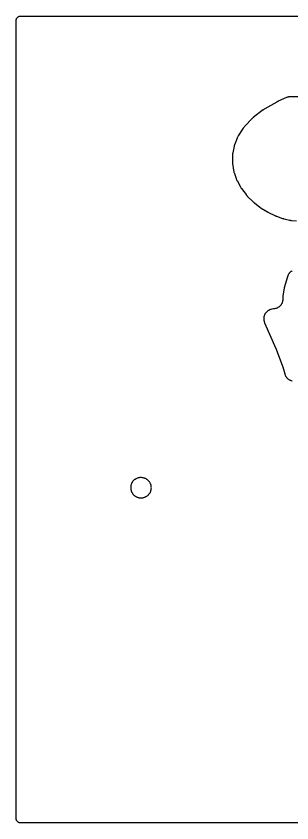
# Model space of a CAD drawing. Header units: millimetres. Extents: x 0 to 300, y 0 to 300.
# Drawn here: x -0.1 to 102.4, y -0.1 to 300.1 of the extents above; entities that cross this region are included whole.
import ezdxf

# ---------------------------------------------------------------- set-up
doc = ezdxf.new("R2010")
doc.units = ezdxf.units.MM
doc.layers.add('CUT', color=7, linetype='CONTINUOUS')

msp = doc.modelspace()

# ---------------------------------------------------------------- linework, layer by layer
at = {"layer": 'CUT'}
for points in [[(298.5107, -0.15), (1.4893, -0.15), (1.2934, -0.1404), (1.1382, -0.1174), (0.9861, -0.0793), (0.8384, -0.0264), (0.6967, 0.0406), (0.5622, 0.1213), (0.4362, 0.2147), (0.32, 0.32), (0.2147, 0.4362), (0.1213, 0.5622), (0.0406, 0.6967), (-0.0264, 0.8384), (-0.0793, 0.9861), (-0.1174, 1.1382), (-0.1404, 1.2934), (-0.15, 1.4893), (-0.15, 298.5107), (-0.1404, 298.7066), (-0.1174, 298.8618), (-0.0793, 299.0139), (-0.0264, 299.1616), (0.0406, 299.3033), (0.1213, 299.4378), (0.2147, 299.5638), (0.32, 299.68), (0.4362, 299.7853), (0.5622, 299.8787), (0.6967, 299.9594), (0.8384, 300.0264), (0.9861, 300.0793), (1.1382, 300.1174), (1.2934, 300.1404), (1.4893, 300.15), (298.5107, 300.15)], [(107.0099, 270.15), (102.0704, 270.15), (101.9879, 270.1479), (101.6612, 270.131), (101.497, 270.114), (101.304, 270.0839), (101.1425, 270.0501), (100.9537, 270.0002), (100.7965, 269.9499), (100.4906, 269.8344), (100.4142, 269.8032), (97.3059, 268.442), (97.2669, 268.4243), (97.0771, 268.335), (97.0006, 268.2965), (96.8158, 268.1972), (96.7784, 268.1765), (92.3576, 265.6467), (92.3134, 265.6205), (92.0989, 265.4884), (92.0132, 265.4317), (91.8076, 265.2862), (91.7662, 265.2558), (88.139, 262.5084), (88.0887, 262.4687), (87.8926, 262.3074), (87.797, 262.2221), (87.6144, 262.0457), (87.5693, 262.0003), (84.862, 259.1656), (84.8101, 259.1085), (84.6096, 258.8772), (84.5142, 258.7558), (84.337, 258.5064), (84.2939, 258.4424), (82.4479, 255.5582), (82.4085, 255.4933), (82.2584, 255.2323), (82.189, 255.0972), (82.0644, 254.8232), (82.0346, 254.7534), (81.1354, 252.4986), (81.1109, 252.4329), (81.0193, 252.1703), (80.979, 252.036), (80.9107, 251.7664), (80.895, 251.6981), (80.3976, 249.2942), (80.3841, 249.2207), (80.3377, 248.9283), (80.3212, 248.7798), (80.3023, 248.4843), (80.2993, 248.4097), (80.2586, 246.0555), (80.2589, 245.9878), (80.2656, 245.7194), (80.2747, 245.5843), (80.3041, 245.3174), (80.313, 245.2503), (80.6858, 242.8172), (80.6979, 242.748), (80.7522, 242.4749), (80.7855, 242.3385), (80.8634, 242.0713), (80.8846, 242.0043), (81.6777, 239.6709), (81.6998, 239.6099), (81.7924, 239.3698), (81.844, 239.2507), (81.9558, 239.0189), (81.9852, 238.961), (83.2434, 236.6017), (83.273, 236.5486), (83.3944, 236.3404), (83.4596, 236.2378), (83.5964, 236.0394), (83.6318, 235.99), (85.3343, 233.7124), (85.3708, 233.6654), (85.5189, 233.4819), (85.597, 233.3922), (85.7583, 233.2202), (85.7998, 233.1776), (87.9517, 231.0478), (87.9863, 231.0146), (88.1582, 230.8543), (88.2303, 230.7911), (88.4115, 230.6414), (88.4489, 230.6115), (90.5148, 229.007), (90.5504, 228.9801), (90.7267, 228.8509), (90.8001, 228.8002), (90.9833, 228.681), (91.021, 228.6572), (93.2675, 227.2834), (93.3022, 227.2628), (93.4739, 227.1637), (93.5449, 227.125), (93.7213, 227.0347), (93.7575, 227.0168), (96.0793, 225.9015), (96.0794, 225.9014), (96.1172, 225.8839), (96.2104, 225.842), (96.3033, 225.8003), (96.3034, 225.8003), (96.3036, 225.8002), (96.3804, 225.7681), (96.5704, 225.6945), (96.6093, 225.68), (96.6095, 225.6799), (98.8663, 224.8722), (98.9099, 224.8573), (99.1248, 224.7873), (99.2132, 224.7612), (99.4317, 224.7037), (99.4764, 224.6927), (101.5552, 224.2093), (101.6053, 224.1985), (101.8517, 224.1494), (101.9528, 224.1326), (102.2019, 224.0995), (102.2528, 224.0935), (104.0908, 223.9085)], [(102.4666, 205.3209), (102.3324, 205.2442), (102.1781, 205.1458), (102.0518, 205.0565), (101.9077, 204.9437), (101.7907, 204.8426), (101.6581, 204.7165), (101.5514, 204.6046), (101.4317, 204.4662), (101.3363, 204.3445), (101.2304, 204.1952), (101.1472, 204.0649), (101.0562, 203.9061), (100.986, 203.7684), (100.9108, 203.6015), (100.8542, 203.4577), (100.7558, 203.1675), (100.7328, 203.0937), (99.578, 199.0538), (99.5638, 199.0007), (99.4987, 198.7395), (99.4759, 198.6321), (99.4289, 198.3671), (99.4202, 198.3129), (99.0735, 195.8722), (99.0682, 195.831), (99.0448, 195.6283), (99.0374, 195.5454), (99.0245, 195.3418), (99.0225, 195.3002), (98.9977, 194.6335), (98.9904, 194.5148), (98.9758, 194.3471), (98.9435, 194.1116), (98.9234, 194.0047), (98.868, 193.7735), (98.8375, 193.6691), (98.7594, 193.4446), (98.7187, 193.3437), (98.6188, 193.128), (98.5683, 193.0317), (98.4475, 192.8269), (98.3877, 192.7361), (98.2473, 192.5442), (98.1788, 192.4598), (98.0201, 192.2827), (97.9436, 192.2055), (97.7682, 192.045), (97.6844, 191.9757), (97.4939, 191.8334), (97.4037, 191.7727), (97.2001, 191.65), (97.1043, 191.5985), (96.8895, 191.4965), (96.7891, 191.4548), (96.5653, 191.3746), (96.4043, 191.3257), (96.2897, 191.294), (95.9876, 191.2184), (95.9465, 191.2085), (95.8677, 191.1903), (95.8265, 191.1811), (95.7673, 191.1685), (95.721, 191.1591), (95.6322, 191.142), (95.5857, 191.1335), (94.9591, 191.0256), (94.8801, 191.0099), (94.5688, 190.94), (94.4137, 190.8968), (94.233, 190.8366), (94.083, 190.7781), (93.9092, 190.7), (93.7659, 190.6268), (93.6009, 190.5316), (93.4656, 190.4443), (93.311, 190.3331), (93.1852, 190.2326), (93.0425, 190.1064), (92.9275, 189.9938), (92.7982, 189.8539), (92.695, 189.7303), (92.5804, 189.5782), (92.4902, 189.4448), (92.3915, 189.2819), (92.3152, 189.1402), (92.2333, 188.9682), (92.1716, 188.8195), (92.1074, 188.6401), (92.061, 188.486), (92.0152, 188.3011), (91.9844, 188.1431), (91.9574, 187.9545), (91.9427, 187.7942), (91.9348, 187.6039), (91.9362, 187.4429), (91.9475, 187.2528), (91.9651, 187.0928), (91.9955, 186.9047), (92.029, 186.7473), (92.0781, 186.5632), (92.1274, 186.4099), (92.2401, 186.1116), (92.2704, 186.037), (96.4506, 176.4584), (96.464, 176.4271), (96.4892, 176.3671), (96.5021, 176.3357), (96.5198, 176.2919), (96.5339, 176.256), (96.5604, 176.187), (96.574, 176.1509), (98.8591, 169.911), (98.8721, 169.8745), (98.8965, 169.8043), (98.909, 169.7675), (98.9259, 169.7163), (98.9393, 169.6745), (98.9641, 169.5943), (98.9767, 169.5523), (99.7174, 166.9977), (99.7414, 166.922), (99.844, 166.6243), (99.9031, 166.4769), (99.9817, 166.3061), (100.0551, 166.1653), (100.1502, 166.0032), (100.2373, 165.8703), (100.348, 165.7184), (100.4478, 165.5949), (100.573, 165.4547), (100.6846, 165.3416), (100.8231, 165.2145), (100.9453, 165.1131), (101.0957, 165.0004), (101.2274, 164.9116), (101.3882, 164.8143), (101.528, 164.739), (101.6978, 164.6581), (101.8444, 164.5971), (102.0212, 164.5334), (102.1732, 164.4872), (102.3555, 164.4414), (102.5113, 164.4105)]]:
    msp.add_lwpolyline(points, dxfattribs=at)
msp.add_lwpolyline([(42.4412, 124.6642), (42.4464, 124.5203), (42.4601, 124.3504), (42.4782, 124.2076), (42.5072, 124.0396), (42.5381, 123.899), (42.6117, 123.6233), (42.6318, 123.5542), (42.6556, 123.479), (42.6805, 123.4061), (42.7864, 123.1197), (42.8467, 122.978), (42.926, 122.8138), (42.9997, 122.6786), (43.0944, 122.5228), (43.1807, 122.3953), (43.29, 122.2494), (43.3882, 122.1307), (43.511, 121.996), (43.6202, 121.8873), (43.7554, 121.765), (43.8744, 121.6673), (44.0208, 121.5586), (44.1487, 121.4728), (44.41, 121.3152), (44.4769, 121.277), (44.5145, 121.2567), (44.5837, 121.2216), (44.8614, 121.0888), (45.0046, 121.0287), (45.1773, 120.9658), (45.3256, 120.9199), (45.5036, 120.8741), (45.6556, 120.8428), (45.8372, 120.8144), (45.9916, 120.798), (46.1751, 120.7874), (46.3303, 120.786), (46.514, 120.7932), (46.6686, 120.8068), (46.8507, 120.8318), (47.0033, 120.8604), (47.2316, 120.9147), (47.3875, 120.9602), (47.6415, 121.0487), (47.7984, 121.1128), (47.9797, 121.1984), (48.1289, 121.2788), (48.4102, 121.4501), (48.5427, 121.5402), (48.7759, 121.7164), (48.892, 121.8131), (49.0239, 121.934), (49.1304, 122.0412), (49.2503, 122.1739), (49.3461, 122.2907), (49.4626, 122.4471), (49.5418, 122.5638), (49.6383, 122.7205), (49.7069, 122.8438), (49.7775, 122.9849), (49.8337, 123.1106), (49.8939, 123.2622), (49.9391, 123.3923), (49.9896, 123.5604), (50.027, 123.7114), (50.0783, 123.9722), (50.1025, 124.1439), (50.1201, 124.3481), (50.1256, 124.5213), (50.1199, 124.7755), (50.1075, 124.9419), (50.0794, 125.1616), (50.0512, 125.3195), (50.0085, 125.5044), (49.9646, 125.6586), (49.8871, 125.8871), (49.8259, 126.0408), (49.7148, 126.2825), (49.6354, 126.4335), (49.5322, 126.6068), (49.4372, 126.7484), (49.2814, 126.9559), (49.1819, 127.0758), (49.0572, 127.212), (48.9575, 127.3117), (48.8343, 127.4244), (48.7262, 127.5149), (48.5936, 127.6164), (48.4779, 127.6971), (48.3198, 127.7973), (48.1792, 127.8768), (47.9206, 128.0061), (47.7534, 128.0782), (47.5513, 128.152), (47.377, 128.2046), (47.0265, 128.289), (46.9374, 128.3078), (46.9143, 128.312), (46.8328, 128.3246), (46.5082, 128.3663), (46.3436, 128.3789), (46.1483, 128.3837), (45.9832, 128.3792), (45.8079, 128.3654), (45.6322, 128.3417), (45.3684, 128.2911), (45.1792, 128.2426), (44.9132, 128.1569), (44.7329, 128.0866), (44.4755, 127.9677), (44.305, 127.876), (44.0542, 127.7209), (43.9093, 127.62), (43.7452, 127.4915), (43.6247, 127.3871), (43.4884, 127.2565), (43.3789, 127.1406), (43.2563, 126.9972), (43.1588, 126.8709), (43.0511, 126.716), (42.9667, 126.5807), (42.8633, 126.3949), (42.7889, 126.2428), (42.6862, 126.0011), (42.6254, 125.8327), (42.5548, 125.5961), (42.5165, 125.4392), (42.488, 125.2905), (42.4674, 125.1481), (42.4505, 124.9784), (42.4427, 124.8347)], close=True, dxfattribs=at)

doc.saveas('drawing.dxf')
